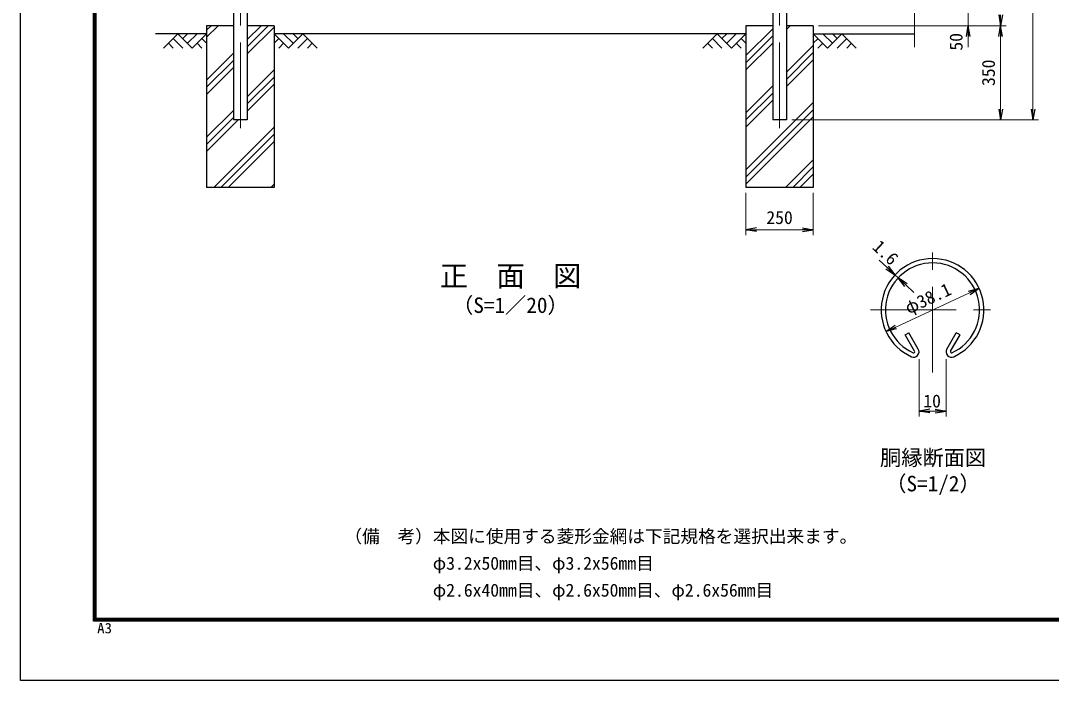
# Model space of a CAD drawing. Units: millimetres, scale not verified, with parts at other scales. Extents: x -4200 to 4200, y -2970 to 2970.
# Drawn here: x -4200 to -376, y -2970 to -521 of the extents above; entities that cross this region are included whole.
import ezdxf
from ezdxf.enums import TextEntityAlignment as Align

# ---------------------------------------------------------------- set-up
doc = ezdxf.new("R2010")
doc.units = ezdxf.units.MM
doc.header["$LTSCALE"] = 10
doc.linetypes.add('USER1', pattern=[50.8, 31.75, -6.35, 6.35, -6.35])
for name, color, linetype, lineweight in [('0-0_D-TTL-TXT', 7, 'Continuous', 25), ('0-1_D-BMK', 2, 'USER1', 13), ('0-2_D-STR1', 1, 'Continuous', 25), ('0-3_D-STR-DIM', 7, 'Continuous', 13), ('0-4_0', 7, 'Continuous', 25), ('0-6_D-BGD', 7, 'Continuous', 25), ('0-7_D-STR4', 7, 'Continuous', 25), ('0-8_D-DCR-HCH', 7, 'Continuous', 13), ('0-C_D-TTL', 7, 'Continuous', 25)]:
    doc.layers.add(name, color=color, linetype=linetype, lineweight=lineweight)
doc.styles.add('ＭＳ ゴシック', font='')
doc.styles.get('ＭＳ ゴシック').set_extended_font_data('MS Gothic')

# ---------------------------------------------------------------- blocks, each defined once
blk = doc.blocks.new('_Open')
at = {"layer": '0-4_0'}
blk.add_line((-10, 1.667), (0, 0), dxfattribs=at)
blk.add_lwpolyline([(-10, -1.667), (0, 0), (-10, 0)], dxfattribs=at)

msp = doc.modelspace()

# ---------------------------------------------------------------- linework, layer by layer
at = {"layer": '0-1_D-BMK'}
for p, q in [((-3384.65, 1937.29), (-3384.65, -919.77)), ((-1384.65, 1937.29), (-1384.65, -919.77)), ((-817.05, -1826.5), (-817.05, -1364.95)), ((-1046.79, -1594.69), (-587.31, -1594.69))]:
    msp.add_line(p, q, dxfattribs=at)
at = {"layer": '0-2_D-STR1'}
for p, q in [((-3410.05, -492.77), (-3410.05, -889.77)), ((-3359.25, -492.77), (-3359.25, -889.77)), ((-1410.05, -492.77), (-1410.05, -889.77)), ((-1359.25, -492.77), (-1359.25, -889.77)), ((-3359.25, -889.77), (-3410.05, -889.77)), ((-1359.25, -889.77), (-1410.05, -889.77)), ((-918.88, -1687.22), (-904.98, -1679.2)), ((-869.89, -1739.98), (-904.98, -1679.2)), ((-764.2, -1739.98), (-729.11, -1679.2)), ((-715.22, -1687.22), (-729.11, -1679.2)), ((-883.78, -1748), (-918.88, -1687.22)), ((-750.31, -1748), (-715.22, -1687.22))]:
    msp.add_line(p, q, dxfattribs=at)
for centre, radius, start, end in [((-817.05, -1594.69), 190.5, 294.32478, 245.67522), ((-817.05, -1594.69), 174.46, 294.32478, 245.67522), ((-887.26, -1750.01), 20.05, 245.67522, 30), ((-887.26, -1750.01), 4.01, 245.67522, 30), ((-746.84, -1750.01), 20.05, 150, 294.32478), ((-746.84, -1750.01), 4.01, 150, 294.32478)]:
    msp.add_arc(centre, radius, start, end, dxfattribs=at)
at = {"layer": '0-3_D-STR-DIM'}
for p, q in [((-444.65, 1870.23), (-444.65, -849.77)), ((-884.65, 459.57), (-884.65, -619.77)), ((-684.65, -489.77), (-684.65, -539.77)), ((-1239.65, -539.77), (-664.65, -539.77)), ((-1239.65, -539.77), (-544.65, -539.77)), ((-1239.65, -539.77), (-544.65, -539.77)), ((-684.65, -579.77), (-684.65, -619.77)), ((-564.65, -579.77), (-564.65, -849.77)), ((-1339.25, -889.77), (-424.65, -889.77)), ((-1339.25, -889.77), (-544.65, -889.77)), ((-1509.65, -1159.77), (-1509.65, -1317.09)), ((-1259.65, -1159.77), (-1259.65, -1317.09)), ((-1469.65, -1297.09), (-1299.65, -1297.09)), ((-985.93, -1437.82), (-1015.24, -1410.6)), ((-944.87, -1475.96), (-956.63, -1465.04)), ((-915.56, -1503.18), (-886.26, -1530.41)), ((-953.45, -1658.29), (-680.65, -1531.09)), ((-867.05, -1777.26), (-867.05, -1990.06)), ((-767.05, -1777.26), (-767.05, -1990.06)), ((-827.05, -1970.06), (-807.05, -1970.06))]:
    msp.add_line(p, q, dxfattribs=at)
at = {"layer": '0-6_D-BGD'}
for p, q in [((-3509.65, -569.77), (-3699.65, -569.77)), ((-1509.65, -569.77), (-3259.65, -569.77)), ((-1259.65, -569.77), (-884.65, -569.77))]:
    msp.add_line(p, q, dxfattribs=at)
at = {"layer": '0-7_D-STR4'}
for p, q in [((-3509.65, -539.77), (-3509.65, -1139.77)), ((-3410.05, -539.77), (-3509.65, -539.77)), ((-3259.65, -539.77), (-3359.25, -539.77)), ((-3259.65, -539.77), (-3259.65, -1139.77)), ((-1509.65, -539.77), (-1509.65, -1139.77)), ((-1410.05, -539.77), (-1509.65, -539.77)), ((-1259.65, -539.77), (-1359.25, -539.77)), ((-1259.65, -539.77), (-1259.65, -1139.77)), ((-3259.65, -1139.77), (-3509.65, -1139.77)), ((-1259.65, -1139.77), (-1509.65, -1139.77))]:
    msp.add_line(p, q, dxfattribs=at)
at = {"layer": '0-8_D-DCR-HCH'}
for p, q in [((-3616.08, -569.77), (-3669.29, -622.99)), ((-3616.08, -569.77), (-3562.87, -622.99)), ((-3598.34, -587.51), (-3580.6, -569.77)), ((-3580.6, -605.25), (-3545.13, -569.77)), ((-3562.87, -622.99), (-3509.65, -569.77)), ((-3509.65, -582.69), (-3466.74, -539.77)), ((-3509.65, -556.18), (-3493.25, -539.77)), ((-3359.25, -617.91), (-3281.12, -539.77)), ((-3359.25, -591.39), (-3307.64, -539.77)), ((-3359.25, -644.42), (-3259.65, -544.82)), ((-3206.44, -622.99), (-3259.65, -569.77)), ((-3188.7, -605.25), (-3224.18, -569.77)), ((-3153.23, -569.77), (-3206.44, -622.99)), ((-3170.87, -587.6), (-3188.7, -569.77)), ((-3153.23, -569.77), (-3100.02, -622.99)), ((-1616.08, -569.77), (-1669.29, -622.99)), ((-1616.08, -569.77), (-1562.87, -622.99)), ((-1598.34, -587.51), (-1580.6, -569.77)), ((-1580.6, -605.25), (-1545.13, -569.77)), ((-1562.87, -622.99), (-1509.65, -569.77)), ((-1509.65, -650.98), (-1410.05, -551.38)), ((-1359.25, -553.61), (-1345.42, -539.77)), ((-1206.44, -622.99), (-1259.65, -569.77)), ((-1188.7, -605.25), (-1224.18, -569.77)), ((-1153.23, -569.77), (-1206.44, -622.99)), ((-1170.87, -587.6), (-1188.7, -569.77)), ((-1153.23, -569.77), (-1100.02, -622.99)), ((-3651.55, -605.25), (-3633.73, -622.99)), ((-3633.82, -587.51), (-3598.18, -622.99)), ((-3545.13, -605.25), (-3527.31, -622.99)), ((-3527.39, -587.51), (-3509.65, -605.17)), ((-3241.92, -587.51), (-3259.65, -605.17)), ((-3224.18, -605.25), (-3242, -622.99)), ((-3135.49, -587.51), (-3171.13, -622.99)), ((-3117.76, -605.25), (-3135.57, -622.99)), ((-1651.55, -605.25), (-1633.73, -622.99)), ((-1633.82, -587.51), (-1598.18, -622.99)), ((-1545.13, -605.25), (-1527.31, -622.99)), ((-1527.39, -587.51), (-1509.65, -605.17)), ((-1509.65, -677.5), (-1410.05, -577.9)), ((-1509.65, -704.01), (-1410.05, -604.41)), ((-1241.92, -587.51), (-1259.65, -605.17)), ((-1224.18, -605.25), (-1242, -622.99)), ((-1135.49, -587.51), (-1171.13, -622.99)), ((-1117.76, -605.25), (-1135.57, -622.99)), ((-3509.65, -741.79), (-3410.05, -642.19)), ((-1359.25, -712.71), (-1259.65, -613.11)), ((-1359.25, -739.23), (-1259.65, -639.63)), ((-3509.65, -768.31), (-3410.05, -668.71)), ((-1359.25, -765.74), (-1259.65, -666.14)), ((-3509.65, -794.82), (-3410.05, -695.22)), ((-3359.25, -803.52), (-3259.65, -703.92)), ((-3359.25, -830.04), (-3259.65, -730.44)), ((-3359.25, -856.56), (-3259.65, -756.96)), ((-1509.65, -863.11), (-1410.05, -763.51)), ((-1509.65, -889.63), (-1410.05, -790.03)), ((-1509.65, -916.14), (-1410.05, -816.54)), ((-1509.65, -1075.24), (-1259.65, -825.24)), ((-3509.65, -953.92), (-3410.05, -854.32)), ((-1509.65, -1101.76), (-1259.65, -851.76)), ((-1509.65, -1128.28), (-1259.65, -878.28)), ((-3509.65, -980.44), (-3410.05, -880.84)), ((-3509.65, -1006.96), (-3392.47, -889.77)), ((-3483.37, -1139.77), (-3259.65, -916.05)), ((-3456.86, -1139.77), (-3259.65, -942.57)), ((-3430.34, -1139.77), (-3259.65, -969.09)), ((-1362.05, -1139.77), (-1259.65, -1037.38)), ((-1335.54, -1139.77), (-1259.65, -1063.89)), ((-1309.02, -1139.77), (-1259.65, -1090.41)), ((-3271.24, -1139.77), (-3259.65, -1128.19))]:
    msp.add_line(p, q, dxfattribs=at)
at = {"layer": '0-C_D-TTL', "color": 2}
msp.add_lwpolyline([(-4199.68, 2970.23), (4200.32, 2970.23), (4200.32, -2969.77), (-4199.68, -2969.77)], close=True, dxfattribs=at)
at = {"layer": '0-C_D-TTL'}
for points in [[(-3929.68, 2750.23), (3930.32, 2750.23), (3930.32, -2749.77), (-3929.68, -2749.77)], [(-3927.18, 2747.73), (3927.82, 2747.73), (3927.82, -2747.27), (-3927.18, -2747.27)], [(-3924.68, 2745.23), (3925.32, 2745.23), (3925.32, -2744.77), (-3924.68, -2744.77)], [(-3922.18, 2742.73), (3922.82, 2742.73), (3922.82, -2742.27), (-3922.18, -2742.27)], [(-3919.68, 2740.23), (3920.32, 2740.23), (3920.32, -2739.77), (-3919.68, -2739.77)]]:
    msp.add_lwpolyline(points, close=True, dxfattribs=at)

# ---------------------------------------------------------------- block references
at = {"layer": '0-3_D-STR-DIM', "xscale": 4, "yscale": 4}
for p, rotation in [((-564.65, -539.77), 270), ((-684.65, -539.77), 90), ((-564.65, -539.77), 90), ((-564.65, -889.77), 270), ((-444.65, -889.77), 270), ((-1509.65, -1297.09), 180), ((-956.63, -1465.04), 317.11285), ((-944.87, -1475.96), 137.11285), ((-644.39, -1514.19), 24.99865), ((-989.7, -1675.2), 204.99865), ((-867.05, -1970.06), 180)]:
    msp.add_blockref('_Open', p, dxfattribs=dict(at, rotation=rotation))
for p in [(-1259.65, -1297.09), (-767.05, -1970.06)]:
    msp.add_blockref('_Open', p, dxfattribs=at)

# ---------------------------------------------------------------- texts
at = {"layer": '0-0_D-TTL-TXT', "style": 'ＭＳ ゴシック'}
for s, height, p in [('正\u3000面\u3000図', 76.97, (-2644.55, -1530.17)), ('（S=1／20）', 57.7, (-2599.07, -1623.36)), ('胴縁断面図', 57.7, (-1011.97, -2189.33)), ('（S=1/2）', 57.7, (-992.48, -2285.52)), ('（備\u3000考）本図に使用する菱形金網は下記規格を選択出来ます。', 48.09, (-2998.8, -2473.38)), ('\u3000\u3000\u3000\u3000\u3000φ3.2x50mm目、φ3.2x56mm目', 48.09, (-2998.8, -2573.38)), ('\u3000\u3000\u3000\u3000\u3000φ2.6x40mm目、φ2.6x50mm目、φ2.6x56mm目', 48.09, (-2998.8, -2673.38))]:
    msp.add_text(s, height=height, dxfattribs=at).set_placement(p, align=Align.BOTTOM_LEFT)
at = {"layer": '0-3_D-STR-DIM', "style": 'ＭＳ ゴシック'}
for s, rotation, p in [('50', 90, (-691.4, -632.4)), ('350', 90, (-571.4, -763.65)), ('1.6', 317.113, (-1053.41, -1376.36)), ('φ38.1', 24.999, (-900.1, -1625))]:
    msp.add_text(s, height=48.09, rotation=rotation, dxfattribs=at).set_placement(p, align=Align.BOTTOM_LEFT)
for s, p in [('250', (-1433.65, -1290.34)), ('10', (-851.45, -1971.31))]:
    msp.add_text(s, height=48.09, dxfattribs=at).set_placement(p, align=Align.BOTTOM_LEFT)
at = {"layer": '0-C_D-TTL', "style": 'ＭＳ ゴシック', "width": 1.05}
msp.add_text('A3', height=38.48, dxfattribs=at).set_placement((-3915.77, -2806.58), align=Align.BOTTOM_LEFT)

doc.saveas('drawing.dxf')
